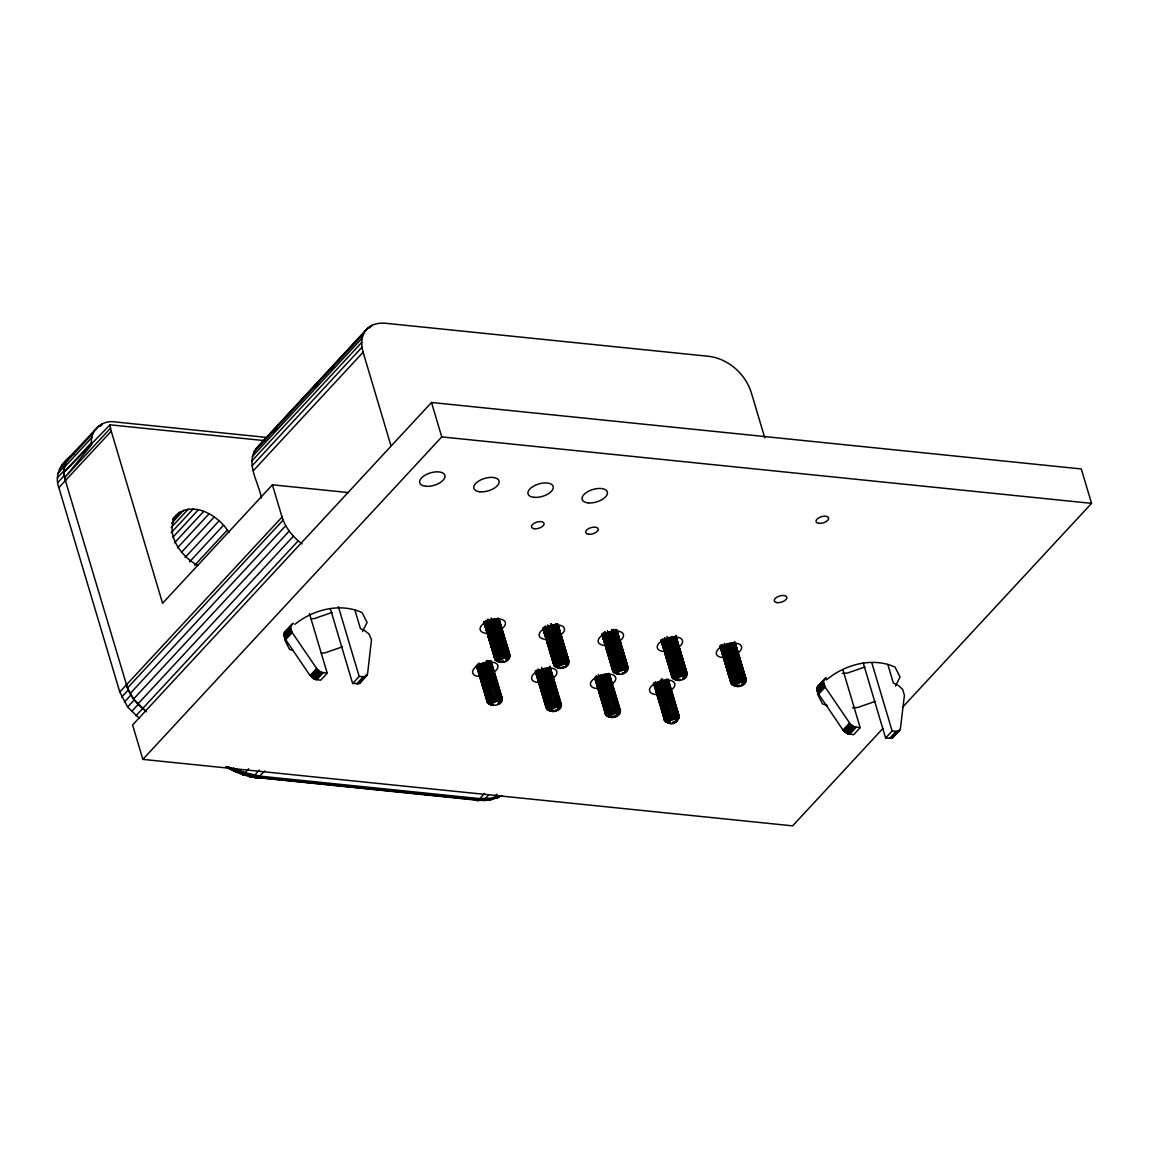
<?xml version="1.0" encoding="UTF-8"?>
<svg xmlns="http://www.w3.org/2000/svg" width="1149" height="1149" viewBox="0 0 1149 1149"><rect width="100%" height="100%" fill="white"/><g stroke="black" fill="none" stroke-linecap="round" stroke-linejoin="round"><path stroke-width="1.5" d="M309.44 613.566L327.206 673.17L320.672 680.222L314.596 679.274L310.029 675.526L284.952 638.514L283.932 633.918L285.871 630.686M327.206 673.17L321.131 672.222L317.296 669.422L292.191 632.625L290.482 626.866L293.297 623.203M490.939 660.531L502.185 698.161C503.98 707.727 483.025 706.29 496.77 701.249L496.899 695.892L486.357 660.56M498.838 618.363L509.797 655.074C511.592 664.639 490.637 663.217 504.368 658.162L504.512 652.804L494.788 619.139M549.983 666.564L561.243 704.193C563.024 713.773 542.069 712.337 555.814 707.281L555.944 701.924L545.919 668.273M557.768 623.921L568.841 661.106C570.636 670.686 549.682 669.249 563.427 664.194L563.556 658.837L553.832 625.185M609.544 674.291L620.288 710.24C622.083 719.805 601.128 718.384 614.873 713.328L615.002 707.971L604.963 674.319M616.812 629.968L627.9 667.152C629.695 676.732 608.74 675.296 622.485 670.24L622.614 664.883L612.403 629.537M669.91 723.382C650.133 718.082 690.104 706.305 676.244 721.543C671.792 727.145 665.199 720.021 673.917 719.36L674.046 714.003L664.021 680.352M675.871 636L686.944 673.199C688.739 682.765 667.784 681.328 681.529 676.287L681.659 670.93L671.935 637.264M734.915 642.047L746.003 679.231C747.798 688.811 726.843 687.375 740.588 682.319L740.717 676.962L730.994 643.311M842.906 669.781L860.17 727.69L853.621 734.742L847.545 733.794L842.993 730.046L817.916 693.034L816.896 688.423L818.835 685.192M860.17 727.69L854.095 726.743L850.26 723.942L825.154 687.145L823.431 681.371L826.26 677.709M228.981 767.115L229.685 769.011L231.495 768.221L245.556 774.412L258.223 777.456L264.801 770.922M74.283 453.596C64.358 458.279 62.348 471.018 65.507 480.584M264.945 440.67L109.988 424.814L110.505 428.175L64.732 477.553L91.69 444.562C89.22 431.047 102.132 419.399 115.317 421.956L267.056 437.467M555.829 711.059L555.972 709.479M563.441 667.971L563.584 666.391M622.485 674.018L622.629 672.424M673.932 723.138L674.075 721.558M139.546 718.527L127.64 707.008L119.783 692L58.858 487.621C53.63 474.192 62.506 460.763 73.852 454.027M146.081 711.475L133.571 699.009L127.482 688.007L65.392 480.569C63.281 473.359 63.296 464.957 67.963 458.71M261.383 497.977C258.812 482.551 245.527 464.21 255.839 448.9L365.669 330.395C370.308 324.478 378.251 322.51 385.461 323.257L709.508 356.405C728.552 359.062 745.098 373.842 751.101 391.953L764.789 437.87M390.99 445.812L363.113 352.255C360.987 345.045 361.016 336.643 365.669 330.395M496.77 701.249L498.077 695.877L487.851 660.56M504.368 658.162L505.689 652.79L495.937 619.167M555.814 707.281L557.136 701.91L547.384 668.287M563.427 664.194L564.734 658.837L554.996 625.2M614.873 713.328L616.18 707.956L606.428 674.334M622.485 670.24L623.792 664.869L613.552 629.566M673.917 719.36L675.239 713.989L665.486 680.366M681.529 676.287L682.836 670.915L673.099 637.278M740.588 682.319L741.895 676.948L732.143 643.325M492.763 705.256C478.444 703.044 497.991 690.305 502.185 698.161L499.097 703.432M500.361 662.169C486.084 659.928 505.56 647.275 509.797 655.074L506.709 660.345M558.141 709.464L561.243 704.193C557.05 696.337 537.502 709.091 551.807 711.303M610.866 717.335C596.546 715.138 616.094 702.384 620.288 710.24L617.2 715.511M618.478 674.262C604.187 672.021 623.663 659.354 627.9 667.152L624.812 672.424M677.522 680.294C663.232 678.054 682.707 665.4 686.944 673.199L683.856 678.47M504.971 658.147L506.249 652.833L496.21 619.182M564.015 664.194L565.294 658.865L555.269 625.228M623.074 670.24L624.352 664.912L613.81 629.58M682.118 676.273L683.396 670.959L673.371 637.307M741.177 682.319L742.455 676.991L732.416 643.339M330.309 608.553L352.642 683.497L359.177 676.445L365.052 676.718L367.594 673.687L371.486 639.648L368.901 633.86L364.492 630.485M863.258 663.074L885.606 738.017L891.48 738.29L894.023 735.259M892.931 737.486L900.356 729.055L904.421 695.246L902.697 689.486L898.647 685.637M505.244 658.176L506.766 652.905L497 619.297M497.359 701.235L499.169 695.978L488.627 660.661M564.303 664.208L565.825 658.937L555.556 623.663M556.403 707.281L558.213 702.025L548.188 668.373M623.347 670.255L624.869 664.984L614.614 629.709M615.462 713.314L617.272 708.071L607.232 674.42M682.405 676.301L683.928 671.016L674.147 637.422M674.506 719.36L676.316 714.104L666.291 680.452M741.45 682.334L742.972 677.063L733.206 643.469M565.753 666.391L565.969 665.027L564.561 664.251M676.244 721.543L676.459 720.193L675.052 719.418M742.915 684.502L743.116 683.152L741.708 682.377M505.503 658.205L507.729 653.135L497.661 618.679M497.905 701.292L500.117 696.222L489.589 660.89M565.035 664.366L566.773 659.167L556.705 624.726M556.949 707.339L559.175 702.254L549.136 668.603M623.605 670.284L625.832 665.214L615.763 630.758M616.008 713.371L618.219 708.301L608.194 674.65M682.664 676.33L684.89 671.246L674.808 636.805M675.526 719.533L677.278 714.333L666.736 679.002M742.197 682.492L743.934 677.292L733.866 642.837M497.043 794.189L492.49 799.115L487.492 798.986M504.971 661.68L506.795 659.253L505.517 661.379M615.476 716.847L619.656 712.337M674.52 722.879L675.253 721.041M741.191 685.838L741.924 684M507.025 659.296L506.393 658.492L508.533 653.479L498.407 619.052M499.413 702.384L498.781 701.579L500.921 696.553M565.437 664.539L567.577 659.512L557.466 625.099M558.457 708.416L557.825 707.626L559.965 702.599M625.128 671.375L624.496 670.571L626.636 665.558L615.893 630.126M617.516 714.463L616.884 713.658L619.024 708.646L608.496 673.314M684.172 677.422L683.54 676.617L685.68 671.591L675.569 637.178M675.928 719.705L678.068 714.678L667.54 679.346M742.599 682.664L744.739 677.637C738.649 673.443 723.525 684.316 736.581 686.341M362.524 631.562L367.091 622.471L362.107 612.618C340.104 602.464 313.088 609.616 294.848 624.352M819.022 691.009L817.499 694.039L822.483 703.877L827.381 705.515M895.488 686.082L900.04 676.991L895.071 667.138C872.464 656.697 844.888 664.567 826.39 679.878M506.695 658.722L509.151 653.925M499.083 701.809L501.538 697.012M565.753 664.754L568.209 659.957L557.524 623.85M558.141 707.841L560.597 703.044M624.797 670.801L627.253 666.003M617.185 713.888L619.641 709.091M683.856 676.847L686.312 672.05L675.626 636.589M676.244 719.92L678.7 715.123L668.158 679.791M742.9 682.879L745.356 678.082L734.671 642.621M506.91 658.995L509.582 654.456M499.298 702.068L501.969 697.544M565.969 665.027L568.626 660.503L557.997 625.013L568.841 661.106L566.069 665.328M558.357 708.114L561.014 703.59M625.013 671.073L627.684 666.535L617.042 631.06L627.9 667.152M617.401 714.147L620.072 709.622M684.072 677.106L686.729 672.582L675.598 635.411L686.944 673.199M676.459 720.193L679.116 715.669M743.116 683.152L745.787 678.628L735.145 643.138L746.003 679.231L743.231 683.454M497.905 704.466L501.553 700.258M623.62 673.458L627.268 669.249M616.008 716.545L617.286 714.405M682.678 679.504L686.312 675.296L685.278 671.863M556.963 710.513L558.227 708.373M676.56 720.495L679.346 716.272M505.991 661.048L509.165 657.171M498.379 704.136L500.131 701.68M565.049 667.095L568.209 663.217M624.094 673.142L625.846 670.671M616.496 716.215L618.234 713.759M683.152 679.174L684.905 676.718M675.54 722.261L678.714 718.384M742.197 685.221L745.371 681.343M507.025 659.627L509.797 655.734L498.982 619.526M499.413 702.714L502.185 698.822L491.011 661.68M566.069 665.673L568.856 661.781L557.825 624.582M558.457 708.746L561.243 704.868L549.71 666.176M625.128 671.705L627.9 667.828L616.582 629.882M617.516 714.793L620.288 710.901L609.114 673.759M684.172 677.752L686.958 673.86L675.626 635.928M676.56 720.84L679.346 716.947L668.301 679.26M743.231 683.784L746.003 679.906L734.987 642.693M568.841 661.106C564.604 653.307 545.129 665.975 559.419 668.215M229.01 532.475C219.129 516.145 194.052 500.361 176.673 514.695C163.517 532.992 181.111 556.892 198.073 565.552M506.91 659.986L509.582 656.452L499.126 620.92M499.298 703.073L501.969 699.526L490.393 661.221M565.969 666.018L568.64 662.485L557.682 625.271M558.357 709.105L561.028 705.572L549.998 668.56M625.013 672.064L627.684 668.531L616.008 629.408M617.415 715.152L620.072 711.619M684.072 678.097L686.743 674.564M676.459 721.184L679.131 717.651L674.118 700.833M743.116 684.143L745.787 680.61L734.613 643.21M506.393 660.704L508.547 657.889M498.781 703.791L500.935 700.976M565.452 666.75L567.592 663.935M557.839 709.823L560.611 706.305M624.496 672.783L626.65 669.982M616.884 715.87L619.038 713.055M683.554 678.829L685.694 676.014M675.942 721.917L678.097 719.102M742.599 684.861L744.753 682.061M352.642 683.497L359.307 683.454L366.502 674.865M100.322 426.25L102.62 423.636L100.236 426.207M61.428 465.762L98.685 425.934M59.317 469.28L65.852 462.228M65.78 462.616L93.241 432.986M57.981 473.331L64.516 466.279M64.445 467.155L91.906 437.525M57.45 477.812L63.985 470.76M91.561 442.552L64.1 472.182L109.988 424.814M57.752 482.609L64.287 475.557M58.858 487.621L111.266 431.205L110.505 428.175M173.025 518.63L176.673 514.695M172.594 519.908L179.89 512.023M171.618 523.283L183.783 510.156M171.215 527.52L188.249 509.151M171.258 532.633L193.147 509.007M172.81 537.315L198.36 509.754M255.839 448.9L368.499 327.494M253.728 452.419L363.558 333.914M273.146 431.938L276.808 427.988M314.639 387.17L318.302 383.22M330.495 370.064L334.158 366.114M369.547 327.925L371.989 325.296M252.392 456.469L362.222 337.964M174.519 542.859L203.718 511.362M251.861 460.95L361.705 342.445M252.162 465.747L361.992 347.257M177.434 547.901L209.061 513.79M253.268 470.76L363.113 352.255M181.413 552.382L214.245 516.949M185.075 557.524L219.129 520.784M189.513 561.89L223.567 525.15M194.583 565.365L227.43 529.933M348.406 492.576L272.414 484.806L162.569 603.311L111.266 431.205M119.783 692L282.036 517.079L272.414 484.806M127.482 688.007L283.085 520.124L282.036 517.079M121.679 697.084L128.214 690.032L126.318 684.948M130.096 693.579L285.699 525.711L283.085 520.124M124.322 702.125L130.857 695.073L128.214 690.032M133.571 699.009L289.175 531.125L285.699 525.711M127.64 707.008L134.174 699.942L130.857 695.073M137.779 704.107L293.383 536.224L289.175 531.125M131.546 711.59L138.081 704.538L134.174 699.942M135.955 715.77L298.194 540.849L302.173 543.865M902.439 707.396L1091.55 503.363L1081.295 468.95L431.507 402.48L132.595 724.962L142.849 759.388L792.638 825.858L882.92 728.452M142.849 759.388L441.762 436.907L1091.55 503.363M284.564 632.036L292.421 623.634M284.162 632.912L290.697 625.86M283.932 633.918L290.482 626.866M283.918 634.995L290.453 627.943M284.076 636.144L290.611 629.092M284.234 636.733L290.769 629.681M284.435 637.336L290.97 630.27M284.952 638.514L291.501 631.462M285.656 639.677L292.191 632.625M310.029 675.526L316.564 668.474M310.761 676.474L317.296 669.422M311.609 677.35L318.144 670.298M312.542 678.111L319.092 671.059M313.548 678.772L320.097 671.72M314.596 679.274L321.131 672.222M315.645 679.634L322.18 672.582M316.664 679.82L323.214 672.768M240.313 773.306C235.76 770.045 234.238 773.349 238.461 771.683L245.096 772.702L248.715 768.796M253.24 776.911L248.931 776.193C253.153 778.749 256.859 772.243 259.358 770.103M356.65 683.899L363.185 676.847M357.626 683.928L364.161 676.862M358.517 683.77L365.052 676.718M359.307 683.454L367.407 674.549M359.982 682.966L367.034 675.296M484.548 793.399C482.135 795.826 477.797 803.165 473.647 798.943L476.275 799.704L475.643 799.173M233.477 768.394L252.636 776.307L478.86 799.388L484.993 798.885L488.612 794.979M817.514 686.542L825.37 678.14M817.111 687.432L823.646 680.38M816.896 688.423L823.431 681.371M816.867 689.515L823.402 682.463M817.04 690.664L823.574 683.612M817.183 691.253L823.718 684.201M817.384 691.842L823.919 684.79M817.916 693.034L824.451 685.982M818.619 694.197L825.154 687.145M842.993 730.046L849.528 722.994M843.725 730.994L850.26 723.942M844.572 731.856L851.107 724.804M845.506 732.631L852.041 725.579M846.511 733.277L853.046 726.225M847.545 733.794L854.095 726.743M848.608 734.139L855.143 727.087M849.628 734.34L856.163 727.274M885.606 738.017L892.141 730.965L897.11 731.382L899.48 730.434M889.599 738.419L896.134 731.367M890.576 738.434L897.11 731.382M891.48 738.29L898.015 731.238M893.821 736.121L900.356 729.055M892.27 737.96L899.997 729.816M559.19 707.712L559.98 707.023M238.461 771.683L243.286 771.927L242.64 772.659L245.556 774.412L253.929 775.144L253.283 775.819L249.778 774.986L250.396 774.167L246.188 773.909L243.229 774.986L241.936 773.923L257.95 777.557L242.31 774.412M490.048 799.718L500.964 795.783L485.137 800.436L476.146 800.293L479.794 800.235L481.804 798.727L479.047 799.216L493.208 798.627L499.269 796.3L497.129 797.894L493.51 797.88M565.839 665.285L566.802 664.639M676.344 720.452L677.292 719.805M743.001 683.411L743.949 682.75M64.258 462.86L67.748 460.648M258.669 445.999L260.995 444.519M498.106 702.915L499.183 702.326M682.865 677.953L683.942 677.364M495.363 798.182L501.151 795.783L496.267 798.11M497.129 797.894L502.041 795.553M615.017 715.511L616.209 715.008M332.047 612.446L314.453 618.55L311.034 618.765M342.301 646.873L324.722 652.962L321.303 653.178M864.996 666.966L847.416 673.055L842.289 673.386M875.265 701.378L857.671 707.482L852.558 707.813M489.201 799.618L494.443 798.095M490.896 799.661L497.934 797.55M485.567 799.747L488.339 799.374M484.964 800.178L492.49 799.115M483.557 800.365L491.715 799.46M233.261 768.006L245.096 772.702L259.976 776.135L479.707 798.612L493.409 798.11M496.497 660.833L502.501 662.399M543.376 627.297L555.542 666.88L559.807 667.31M732.703 684.991L738.706 686.556M606.988 715.999L611.239 716.43M670.298 722.477L666.032 722.046M484.347 800.48L485.137 800.436M256.457 777.342L477.97 799.934L486.645 799.891M485.898 800.235L475.255 800.092L478.343 800.465L476.275 800.279L479.061 800.422L250.065 776.81L258.223 777.456L251.976 776.652M474.422 799.632L476.275 799.704M614.6 672.912L617.645 673.429M673.644 678.958L676.115 679.447M487.377 698.865L488.885 703.92L491.93 704.423L487.32 702.456L476.289 665.443M547.929 709.953L553.33 711.561M499.212 795.826L500.203 795.884M252.952 776.968L249.477 776.566L256.399 777.816L242.741 774.771M250.683 776.911L257.319 777.758L248.931 776.193M251.171 776.063L253.915 776.465M477.97 799.934L479.794 800.235M259.114 776.911L253.283 775.819L259.315 776.738L254.518 775.316M484.993 798.885L487.348 799.417M249.979 776.006L253.039 776.71M478.86 799.388L480.497 799.891M292.794 650.463L289.519 649.357L284.535 639.519M733.579 685.278L737.012 686.484M674.535 679.246L677.967 680.438M615.476 673.199L618.909 674.406M556.432 667.167L559.865 668.359M497.373 661.12L500.806 662.312M666.923 722.333L670.355 723.525M607.864 716.287L611.297 717.479M548.82 710.254L552.252 711.446M489.761 704.208L493.194 705.4M720.279 646.126L731.985 684.603L736.222 686.14M661.221 639.72L672.926 678.556L677.163 680.093M602.177 634.047L613.882 672.524L618.119 674.061M554.823 666.477L559.06 668.014M669.551 723.181L665.328 721.644L654.786 686.312M484.074 621.968L495.779 660.431L500.016 661.982M610.507 717.148L606.27 715.597L595.239 678.585M551.448 711.102L547.226 709.565L535.836 671.82M492.404 705.055L488.167 703.518L476.778 665.788M734.599 685.45L737.529 686.571M675.555 679.418L678.47 680.524M616.496 673.371L619.426 674.492M557.452 667.339L560.367 668.445M667.942 722.506L670.872 723.611M498.393 661.293L501.323 662.399M608.898 716.459L611.814 717.565M549.84 710.412L552.77 711.533M490.795 704.38L493.711 705.486M244.924 774.756L228.278 766.957M244.335 774.986L229.024 768.236M235.674 771.869L243.76 775.058M720.236 646.801L731.453 684.1L735.949 685.896M661.178 640.769L672.409 678.068L676.905 679.849M602.133 634.722L613.351 672.021L617.846 673.817M543.075 628.69L554.306 665.989L558.802 667.77M669.293 722.936L664.797 721.155L653.336 682.923M484.031 622.643L495.248 659.943L499.743 661.723M610.248 716.89L605.738 715.109L594.708 678.097M546.694 709.062L551.19 710.858M492.131 704.811L487.636 703.03L476.605 666.018M735.791 685.608L731.137 683.526L720.394 647.433M601.947 634.262L613.035 671.447L617.688 673.529M558.644 667.483L553.976 665.415L543.247 629.307L553.875 664.768L558.586 667.167M664.467 720.567L671.433 723.64M499.585 661.436L494.932 659.368L483.686 621.552M605.422 714.534L610.076 716.603M551.032 710.57L546.364 708.488L535.836 673.156M735.748 685.508L738.103 686.585M679.045 680.553L672.079 677.493L661.005 640.295M558.586 667.382L560.942 668.474M499.542 661.35L501.883 662.427M610.033 716.502L612.388 717.594M897.455 684.991L893.376 683.109L887.804 664.395M363.141 629.853L360.427 628.604L354.854 609.918M236.838 772.401L226.109 766.584M229.168 768.624L236.392 772.358M735.733 685.278L731.023 682.879L720.006 645.681M671.978 676.847L676.689 679.246M612.92 670.801L617.631 673.199M664.366 719.935L669.077 722.319M605.308 713.888L610.018 716.287M494.817 658.722L499.528 661.12M550.974 710.24L546.263 707.841L535.233 670.829M487.205 701.809L491.916 704.208M254.676 777.155L255.523 777.614M735.791 684.933L731.137 682.19L720.667 646.672M676.732 678.901L672.079 676.158L661.623 640.625M617.688 672.854L613.02 670.111L602.564 634.593M669.135 721.974L664.467 719.245L653.939 683.914M558.629 666.822L553.976 664.079L543.52 628.546M610.076 715.942L605.422 713.199L594.88 677.867M499.585 660.776L494.917 658.032L484.461 622.514M546.364 707.152L551.032 709.895M487.32 701.12L491.973 703.863M227.818 767.245L230.475 768.882M225.793 766.613L229.685 769.011M677.91 679.389L679.648 680.51M552.195 710.398L553.947 711.518M721.055 647.131L731.453 681.472L735.949 684.574M662.011 641.099L672.395 675.44L676.905 678.542M602.435 633.329L613.351 669.393L617.846 672.495M669.293 721.615L664.783 718.513L654.255 683.195M558.802 666.449L554.292 663.361L543.894 627.828M610.234 715.583L605.738 712.481L595.196 677.149M484.849 622.973L495.248 657.314L499.743 660.416M551.19 709.536L546.68 706.434L536.152 671.102M492.131 703.504L487.636 700.402L477.094 665.07M744.739 677.637L746.003 679.231M235.631 768.638L239.064 771.18M146.569 711.734L138.081 704.538M720.998 644.69L731.97 680.754L736.207 684.215M662.47 640.366L672.926 674.707L677.163 678.169M603.426 634.32L613.868 668.675L618.105 672.136M669.551 721.256L665.314 717.795L654.772 682.463M544.367 628.288L554.809 662.628L559.06 666.09M610.492 715.224L606.255 711.748L595.728 676.416M485.323 622.241L495.765 656.582L500.002 660.057M551.448 709.177L547.211 705.716L536.669 670.384M492.39 703.131L488.153 699.669L477.625 664.337M293.383 536.224L298.194 540.849M721.945 644.891L732.689 680.036L736.566 683.856M662.901 638.858L673.63 674.003L677.522 677.824M669.91 720.897L666.018 717.077L655.49 681.745M603.843 632.812L614.586 667.957L618.464 671.777M610.851 714.865L606.974 711.044L596.432 675.713M545.301 628.446L555.527 661.91L559.405 665.731M551.807 708.818L547.915 704.998L537.387 669.666M485.74 620.733L496.469 655.878L500.361 659.698M492.749 702.786L488.871 698.965L478.329 663.634M738.218 685.235L739.338 686.456M679.174 679.203L680.28 680.423M612.503 716.244L613.623 717.464M553.459 710.197L554.565 711.418M502.012 661.077L503.133 662.298M245.096 772.702L246.188 773.909M723.296 645.882L733.565 679.361L737.012 683.526M664.237 639.835L674.506 673.314L677.953 677.479M670.341 720.567L666.894 716.402L656.869 682.75M604.676 632.122L615.462 667.282L618.909 671.433M611.297 714.52L607.85 710.369L597.81 676.718M545.631 626.09L556.403 661.235L559.85 665.4M552.238 708.488L548.791 704.323L538.263 668.991M487.09 621.724L497.359 655.203L500.806 659.354M493.194 702.441L489.747 698.276L479.205 662.944M724.287 645.235L734.584 678.729L737.514 683.21M664.711 637.523L675.526 672.696L678.47 677.163M670.858 720.251L667.928 715.784L657.889 682.133M606.184 633.156L616.482 666.65L619.412 671.131M611.799 714.204L608.869 709.737L598.342 674.406M547.125 627.124L557.423 660.618L560.367 665.084M552.755 708.172L549.825 703.691L539.786 670.054M487.564 619.412L498.379 654.571L501.309 659.038M493.697 702.125L490.767 697.658L480.742 664.007M725.392 644.675L735.719 678.183L738.089 682.937M666.334 638.629L676.66 672.136L679.03 676.89M671.418 719.978L669.063 715.224L659.023 681.572M607.29 632.582L617.616 666.104L619.986 670.844M612.374 713.931L610.004 709.192L599.979 675.54M547.714 624.869L558.558 660.057L560.927 664.811M553.315 707.899L550.96 703.145L540.92 669.494M489.187 620.503L499.513 654.025L501.883 658.765M494.271 701.852L491.901 697.098L481.876 663.461M726.585 644.187L738.692 682.693M667.023 636.46L679.648 676.66M672.036 719.734L660.244 681.113M608.482 632.094L620.589 670.614M612.977 713.701L601.186 675.066M549.437 626.061L561.531 664.582M553.933 707.655L541.639 667.354M490.379 620.015L502.486 658.535M494.874 701.622L483.083 662.987M739.496 684.933L739.97 686.298M672.826 721.974L673.314 723.353M613.781 715.928L614.255 717.306M562.335 666.808L562.823 668.187M503.291 660.761L503.765 662.14M730.362 643.339L740.717 676.962M729.112 643.512L739.468 677.091L739.956 682.391M727.834 643.785L739.324 682.52M671.318 637.307L681.659 670.93M670.054 637.465L680.409 671.059L680.912 676.344M668.79 637.752L680.265 676.474M611.742 629.58L622.614 664.883M611.009 631.433L621.365 665.012L621.853 670.312M609.731 631.706L621.221 670.427M553.215 625.214L563.556 658.837M551.434 623.706L562.306 658.98L562.809 664.266M550.687 625.674L562.163 664.395M494.156 619.182L504.512 652.804M492.907 619.34L503.262 652.934L503.75 658.219M491.111 617.947L503.118 658.348M731.568 643.296L741.895 676.948M672.51 637.264L682.836 670.915M612.948 629.537L623.792 664.869M554.407 625.171L564.734 658.837M495.363 619.139L505.689 652.79M733.665 643.584L743.934 677.292M732.674 643.383L742.972 677.063M674.621 637.537L684.89 671.246M673.63 637.336L683.928 671.016M666.018 680.423L676.316 714.104L674.793 719.375L675.239 713.989L665.199 680.352M615.045 629.81L625.832 665.214M614.054 629.609L624.869 664.984M606.959 674.377L617.272 708.071L615.735 713.342L616.18 707.956L606.155 674.305M556.001 623.778L566.773 659.167M555.527 625.257L565.825 658.937M547.915 668.345L558.213 702.025L556.691 707.296L557.136 701.91L547.096 668.258M497.46 619.412L507.729 653.135M496.469 619.21L506.766 652.905M488.339 660.618L499.169 695.978L497.632 701.263L498.077 695.877L487.549 660.546M733.996 642.205L745.787 680.61M676.344 640.223L686.226 672.854L676.273 639.045M675.454 637.853L685.68 671.591M661.881 640.151L663.418 645.207M665.472 651.957L666.995 657.027M616.252 630.758L622.485 651.354M623.534 654.786L627.684 668.531M603.34 635.799L604.877 640.855M606.931 647.605L608.453 652.675M611.527 662.786L613.063 667.856M557.725 626.435L568.64 662.485M556.848 624.079L567.577 659.512M499.197 622.097L500.749 627.253M502.831 634.119L509.582 656.452M497.79 618.047L508.533 653.479M734.628 642.119L746.003 679.906M676.1 637.796L686.958 673.86M616.525 630.04L627.9 667.828M557.509 624.51L568.856 661.781M543.118 628L554.321 664.783L543.692 628.618M498.465 618.464L509.797 655.734M498.996 618.995L509.797 655.074M871.832 662.829L892.141 730.965M668.1 680.639L669.594 685.694M670.599 689.055L673.113 697.472M662.269 678.815L672.811 714.147L673.3 719.432M661.005 679.059L672.668 719.561M613.035 671.447L602.291 635.354L613.351 672.021M609.544 676.287L611.053 681.328M612.058 684.689L619.584 709.924M603.728 674.449L613.753 708.1L614.241 713.385M602.449 674.707L613.609 713.515M603.469 704.222L604.977 709.263M544.669 668.416L554.708 702.068L555.197 707.353M543.405 668.661L554.565 707.482M541.409 688.093L542.917 693.134M544.928 699.87L546.436 704.912M431.507 402.48L441.762 436.907M485.625 662.37L495.65 696.021L496.138 701.307M484.347 662.628L495.506 701.436M482.867 683.727L484.361 688.782M338.366 606.615L359.177 676.445M720.782 647.993L731.453 684.1M661.221 640.223L672.409 678.068M543.621 629.867L554.306 665.989M483.801 621.523L495.248 659.943M721.357 648.453L731.985 684.603M661.795 640.697L663.318 645.853M664.337 649.3L672.926 678.556M603.254 636.374L613.882 672.524M484.648 622.571L495.779 660.431M721.615 645.221L731.97 680.754M721.041 645.953L731.453 681.472M681.86 660.072L683.339 665.142M662.571 639.189L672.926 674.707M665.587 651.397L667.095 656.567M661.996 639.907L672.395 675.44M616.367 632.036L617.846 637.106M619.828 643.885L621.322 648.955M623.304 655.72L624.783 660.79M603.512 633.142L613.868 668.675M602.938 633.875L613.351 669.393M544.468 627.11L554.809 662.628M554.033 661.709L555.542 666.88M499.255 623.332L500.734 628.417M485.409 621.063L495.765 656.582M484.835 621.781L495.248 657.314M722.376 644.517L732.689 680.036M663.82 640.165L673.63 674.003M604.273 632.438L614.586 667.957M545.215 626.406L555.527 661.91M486.171 620.359L496.469 655.878M729.759 643.411L739.468 677.091M728.495 643.627L738.189 677.35M725.996 644.402L735.719 678.183M724.344 643.253L734.584 678.729M723.784 645.551L733.565 679.361M670.7 637.365L680.409 671.059M669.436 637.594L679.145 671.318M666.937 638.37L676.66 672.136M665.788 638.901L675.526 672.696M664.725 639.505L674.506 673.314M611.656 631.332L621.365 665.012M610.392 631.548L620.087 665.271M607.404 630.643L617.616 666.104M606.729 632.855L616.482 666.65M605.193 631.778L615.462 667.282M552.597 625.286L562.306 658.98M550.845 623.821L561.042 659.224M548.834 626.291L558.558 660.057M547.685 626.823L557.423 660.618M546.622 627.426L556.403 661.235M493.553 619.239L503.262 652.934M492.289 619.469L501.984 653.192M489.79 620.245L499.513 654.025M488.138 619.081L498.379 654.571M487.578 621.379L497.359 655.203M727.231 643.971L736.94 677.723M668.172 637.925L677.881 671.677M609.128 631.893L618.837 665.63M550.069 625.846L559.778 659.598M491.011 619.799L500.734 653.551M486.113 633.3A13.113 6.477 -16.6 0 1 482.551 624.41A13.113 6.477 -16.6 0 1 501.179 619.268A13.113 6.477 -16.6 0 1 501.495 629.063M545.172 639.347A13.113 6.477 -16.6 0 1 541.596 630.456A13.113 6.477 -16.6 0 1 560.224 625.315A13.113 6.477 -16.6 0 1 560.554 635.11M604.216 645.393A13.113 6.477 -16.6 0 1 600.654 636.489A13.113 6.477 -16.6 0 1 619.282 631.361A13.113 6.477 -16.6 0 1 619.598 641.142M663.275 651.426A13.113 6.477 -16.6 0 1 659.698 642.535A13.113 6.477 -16.6 0 1 678.341 637.393A13.113 6.477 -16.6 0 1 678.657 647.189M722.319 657.472A13.113 6.477 -16.6 0 1 718.757 648.567A13.113 6.477 -16.6 0 1 737.385 643.44A13.113 6.477 -16.6 0 1 737.701 653.221M478.616 676.402A13.113 6.477 -16.6 0 1 475.04 667.512A13.113 6.477 -16.6 0 1 493.682 662.37A13.113 6.477 -16.6 0 1 493.998 672.165M537.66 682.434A13.113 6.477 -16.6 0 1 534.098 673.544A13.113 6.477 -16.6 0 1 552.726 668.416A13.113 6.477 -16.6 0 1 553.042 678.197M596.503 688.466A13.113 6.477 -16.6 0 1 592.927 679.562A13.113 6.477 -16.6 0 1 611.57 674.434A13.113 6.477 -16.6 0 1 611.886 684.215M655.548 694.499A13.113 6.477 -16.6 0 1 651.986 685.608A13.113 6.477 -16.6 0 1 670.614 680.467A13.113 6.477 -16.6 0 1 670.944 690.262M588.618 534.299A6.564 3.246 -16.6 0 0 598.284 529.416A6.564 3.246 -16.6 0 0 588.906 528.454A6.564 3.246 -16.6 0 0 588.618 534.299M818.993 523.355A6.564 3.246 -16.6 0 0 828.673 518.458A6.564 3.246 -16.6 0 0 819.294 517.495A6.564 3.246 -16.6 0 0 818.993 523.355M777.227 602.636A6.564 3.246 -16.6 0 0 786.907 597.739A6.564 3.246 -16.6 0 0 777.528 596.776A6.564 3.246 -16.6 0 0 777.227 602.636M534.472 528.77A6.564 3.246 -16.6 0 0 544.138 523.872A6.564 3.246 -16.6 0 0 534.759 522.91A6.564 3.246 -16.6 0 0 534.472 528.77M588.116 502.874A13.113 6.477 -16.6 0 0 607.448 493.079A13.113 6.477 -16.6 0 0 588.69 491.154A13.113 6.477 -16.6 0 0 588.116 502.874M533.969 497.33A13.113 6.477 -16.6 0 0 553.301 487.535A13.113 6.477 -16.6 0 0 534.544 485.625A13.113 6.477 -16.6 0 0 533.969 497.33M479.808 491.786A13.113 6.477 -16.6 0 0 499.154 482.006A13.113 6.477 -16.6 0 0 480.397 480.081A13.113 6.477 -16.6 0 0 479.808 491.786M425.661 486.257A13.113 6.477 -16.6 0 0 445.008 476.462A13.113 6.477 -16.6 0 0 426.25 474.537A13.113 6.477 -16.6 0 0 425.661 486.257"/></g></svg>
